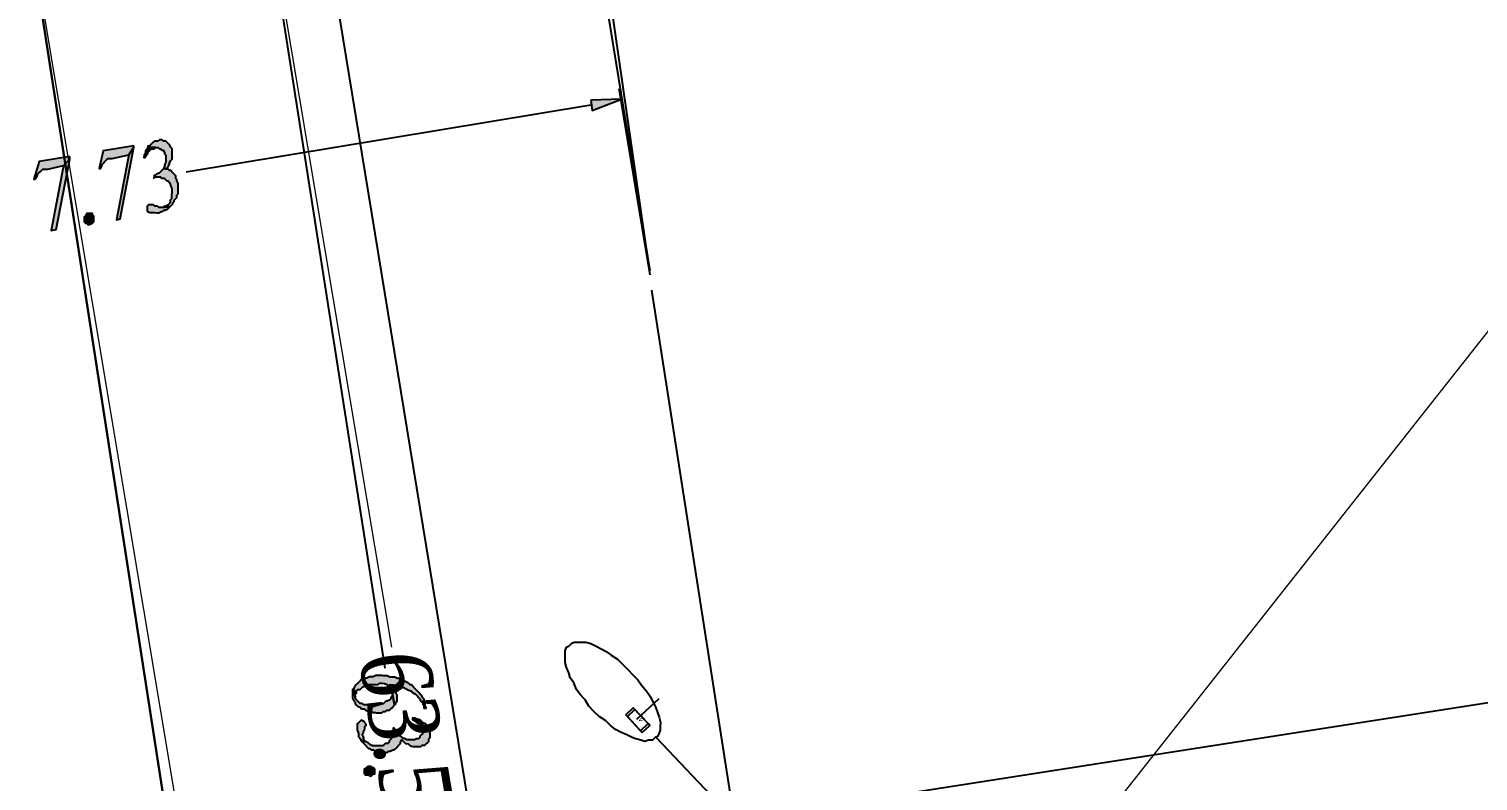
# Model space of a CAD drawing. Extents: x 2474 to 3317, y 1800 to 4862.
# Drawn here: x 2760.2 to 2784.01, y 4010.86 to 4023.22 of the extents above; entities that cross this region are included whole.
import ezdxf

# ---------------------------------------------------------------- set-up
doc = ezdxf.new("R2010")
doc.units = 0
doc.header["$MEASUREMENT"] = 0
for name, color, linetype in [('at_Entity', 7, 'Continuous'), ('at_Solid', 7, 'Continuous'), ('DLXLUM02', 4, 'Continuous'), ('DLXLUMEX', 2, 'Continuous')]:
    doc.layers.add(name, color=color, linetype=linetype)
doc.layers.add('ситуация', color=7, linetype='Continuous', lineweight=15)
doc.styles.add('стиль2', font='times.ttf', dxfattribs={"width": 0.85, "oblique": 5, "height": 1.15})

# ---------------------------------------------------------------- blocks, each defined once
blk = doc.blocks.new('*U206')
at = {"color": 1}
blk.add_line((-0.027, 0.029), (0.337, 0.372), dxfattribs=at)
for p, q in [((-0.088, 0.217), (-0.211, 0.1)), ((-0.211, 0.1), (-0.088, 0.217)), ((-0.184, 0.072), (-0.211, 0.1)), ((-0.211, 0.1), (0.034, -0.16)), ((-0.211, 0.1), (-0.184, 0.072)), ((0.034, -0.16), (-0.211, 0.1)), ((-0.061, 0.188), (-0.184, 0.072)), ((-0.184, 0.072), (-0.061, 0.188)), ((-0.184, 0.072), (0.061, -0.188)), ((0.061, -0.188), (-0.184, 0.072)), ((-0.061, 0.188), (-0.088, 0.217)), ((-0.088, 0.217), (-0.061, 0.188)), ((0.157, -0.043), (-0.088, 0.217)), ((-0.088, 0.217), (0.157, -0.043)), ((0.184, -0.072), (-0.061, 0.188)), ((-0.061, 0.188), (0.184, -0.072)), ((0.034, -0.16), (0.157, -0.043)), ((0.157, -0.043), (0.034, -0.16)), ((0.034, -0.16), (0.061, -0.188)), ((0.061, -0.188), (0.034, -0.16)), ((0.061, -0.188), (0.184, -0.072)), ((0.184, -0.072), (0.061, -0.188)), ((0.184, -0.072), (0.157, -0.043)), ((0.157, -0.043), (0.184, -0.072))]:
    blk.add_line(p, q)
at = {"layer": 'DLXLUMEX', "color": 7}
blk.add_text('2', height=0.1, dxfattribs=at).set_placement((0, 0))

msp = doc.modelspace()

# ---------------------------------------------------------------- hatches: boundary and pattern name
at = {"layer": 'at_Solid'}
for points in [[(2769.433, 4022.051), (2769.452, 4021.883), (2769.937, 4022.066)], [(2761.922, 4021.298), (2761.417, 4021.22), (2761.351, 4020.927), (2761.372, 4020.927), (2761.393, 4020.968), (2761.394, 4020.989), (2761.415, 4021.01), (2761.436, 4021.031), (2761.457, 4021.052), (2761.479, 4021.073), (2761.5, 4021.093), (2761.542, 4021.093), (2761.563, 4021.093), (2761.837, 4021.152), (2761.922, 4021.277)], [(2762.323, 4021.378), (2762.26, 4021.379), (2762.238, 4021.358), (2762.217, 4021.337), (2762.196, 4021.316), (2762.175, 4021.296), (2762.154, 4021.296), (2762.153, 4021.275), (2762.279, 4021.273), (2762.321, 4021.273), (2762.342, 4021.252), (2762.363, 4021.251), (2762.384, 4021.23), (2762.405, 4021.23), (2762.425, 4021.188), (2762.425, 4021.167), (2762.446, 4021.145), (2762.445, 4021.103), (2762.445, 4021.082), (2762.445, 4021.04), (2762.444, 4021.019), (2762.423, 4020.977), (2762.423, 4020.956), (2762.401, 4020.915), (2762.38, 4020.894), (2762.359, 4020.873), (2762.337, 4020.852), (2762.295, 4020.832), (2762.274, 4020.811), (2762.253, 4020.811), (2762.252, 4020.769), (2762.274, 4020.79), (2762.295, 4020.79), (2762.337, 4020.789), (2762.358, 4020.789), (2762.378, 4020.768), (2762.4, 4020.768), (2762.421, 4020.767), (2762.441, 4020.746), (2762.462, 4020.725), (2762.483, 4020.725), (2762.504, 4020.703), (2762.524, 4020.661), (2762.524, 4020.64), (2762.545, 4020.598), (2762.544, 4020.577), (2762.544, 4020.535), (2762.543, 4020.493), (2762.543, 4020.472), (2762.543, 4020.43), (2762.521, 4020.409), (2762.521, 4020.367), (2762.5, 4020.346), (2762.478, 4020.325), (2762.436, 4020.305), (2762.415, 4020.305), (2762.394, 4020.284), (2762.52, 4020.304), (2762.541, 4020.325), (2762.563, 4020.345), (2762.563, 4020.366), (2762.584, 4020.387), (2762.584, 4020.408), (2762.606, 4020.429), (2762.627, 4020.45), (2762.627, 4020.492), (2762.649, 4020.513), (2762.649, 4020.555), (2762.65, 4020.597), (2762.65, 4020.618), (2762.65, 4020.66), (2762.651, 4020.681), (2762.63, 4020.723), (2762.63, 4020.744), (2762.61, 4020.765), (2762.61, 4020.807), (2762.589, 4020.828), (2762.569, 4020.85), (2762.548, 4020.871), (2762.527, 4020.892), (2762.506, 4020.892), (2762.485, 4020.914), (2762.443, 4020.914), (2762.465, 4020.935), (2762.486, 4020.956), (2762.507, 4020.997), (2762.508, 4021.018), (2762.529, 4021.06), (2762.55, 4021.081), (2762.551, 4021.123), (2762.551, 4021.144), (2762.551, 4021.165), (2762.552, 4021.207), (2762.552, 4021.249), (2762.531, 4021.27), (2762.511, 4021.313), (2762.49, 4021.334), (2762.469, 4021.355), (2762.449, 4021.376), (2762.428, 4021.377), (2762.407, 4021.377), (2762.386, 4021.398), (2762.344, 4021.399)], [(2760.87, 4021.122), (2760.365, 4021.044), (2760.277, 4020.75), (2760.298, 4020.75), (2760.319, 4020.771), (2760.341, 4020.813), (2760.341, 4020.834), (2760.362, 4020.854), (2760.384, 4020.875), (2760.405, 4020.896), (2760.426, 4020.917), (2760.468, 4020.916), (2760.51, 4020.916), (2760.763, 4020.976), (2760.869, 4021.08)], [(2760.869, 4021.08), (2760.763, 4020.976), (2760.561, 4019.907), (2760.646, 4019.927)], [(2761.922, 4021.277), (2761.837, 4021.152), (2761.635, 4020.083), (2761.698, 4020.103)], [(2762.153, 4021.275), (2762.132, 4021.233), (2762.111, 4021.212), (2762.11, 4021.17), (2762.089, 4021.149), (2762.088, 4021.107), (2762.109, 4021.107), (2762.131, 4021.149), (2762.152, 4021.17), (2762.152, 4021.191), (2762.174, 4021.211), (2762.195, 4021.232), (2762.216, 4021.253), (2762.258, 4021.253), (2762.279, 4021.273)], [(2761.174, 4020.194), (2761.237, 4020.193), (2761.237, 4020.172), (2761.258, 4020.151), (2761.257, 4020.13), (2761.257, 4020.109), (2761.257, 4020.088), (2761.256, 4020.046), (2761.235, 4020.025), (2761.193, 4020.004), (2761.172, 4020.004), (2761.151, 4020.026), (2761.13, 4020.026), (2761.109, 4020.047), (2761.11, 4020.089), (2761.11, 4020.131), (2761.132, 4020.152), (2761.153, 4020.194)], [(2762.184, 4020.329), (2762.163, 4020.329), (2762.142, 4020.308), (2762.141, 4020.224), (2762.183, 4020.203), (2762.204, 4020.203), (2762.246, 4020.202), (2762.267, 4020.202), (2762.309, 4020.201), (2762.33, 4020.201), (2762.372, 4020.222), (2762.393, 4020.221), (2762.414, 4020.242), (2762.435, 4020.242), (2762.478, 4020.262), (2762.499, 4020.283), (2762.52, 4020.304), (2762.394, 4020.284), (2762.373, 4020.285), (2762.331, 4020.285), (2762.31, 4020.306), (2762.268, 4020.307), (2762.247, 4020.328), (2762.226, 4020.328), (2762.205, 4020.329)], [(2766.731, 4012.06), (2766.711, 4012.102), (2766.711, 4012.144), (2766.691, 4012.186), (2766.691, 4012.207), (2766.67, 4012.229), (2766.65, 4012.271), (2766.629, 4012.292), (2766.608, 4012.313), (2766.587, 4012.335), (2766.567, 4012.356), (2766.546, 4012.377), (2766.525, 4012.398), (2766.484, 4012.441), (2766.463, 4012.441), (2766.442, 4012.462), (2766.4, 4012.484), (2766.379, 4012.505), (2766.337, 4012.506), (2766.317, 4012.527), (2766.275, 4012.548), (2766.254, 4012.549), (2766.212, 4012.57), (2766.191, 4012.57), (2766.17, 4012.571), (2766.128, 4012.571), (2766.086, 4012.593), (2766.065, 4012.593), (2766.023, 4012.593), (2766.002, 4012.594), (2765.96, 4012.594), (2765.918, 4012.595), (2765.897, 4012.595), (2765.855, 4012.574), (2765.813, 4012.575), (2765.792, 4012.575), (2765.75, 4012.555), (2765.729, 4012.555), (2765.707, 4012.534), (2765.665, 4012.535), (2765.644, 4012.514), (2765.623, 4012.493), (2765.602, 4012.472), (2765.58, 4012.452), (2765.559, 4012.431), (2765.537, 4012.389), (2765.557, 4012.242), (2765.557, 4012.263), (2765.557, 4012.284), (2765.579, 4012.304), (2765.579, 4012.325), (2765.579, 4012.346), (2765.6, 4012.367), (2765.642, 4012.367), (2765.664, 4012.388), (2765.685, 4012.408), (2765.727, 4012.429), (2765.769, 4012.428), (2765.79, 4012.449), (2765.832, 4012.449), (2765.853, 4012.448), (2765.895, 4012.448), (2765.937, 4012.447), (2765.959, 4012.468), (2766.001, 4012.468), (2766.043, 4012.467), (2766.084, 4012.446), (2766.105, 4012.403), (2766.126, 4012.382), (2766.147, 4012.361), (2766.126, 4012.445), (2766.148, 4012.445), (2766.19, 4012.444), (2766.21, 4012.423), (2766.252, 4012.423), (2766.273, 4012.422), (2766.315, 4012.401), (2766.336, 4012.401), (2766.357, 4012.4), (2766.399, 4012.379), (2766.42, 4012.358), (2766.441, 4012.357), (2766.482, 4012.336), (2766.503, 4012.315), (2766.545, 4012.293), (2766.566, 4012.272), (2766.586, 4012.251), (2766.607, 4012.229), (2766.628, 4012.208), (2766.628, 4012.187), (2766.649, 4012.166), (2766.669, 4012.145), (2766.669, 4012.124), (2766.69, 4012.081), (2766.689, 4012.06)], [(2766.207, 4012.108), (2766.167, 4012.319), (2766.166, 4012.256), (2766.145, 4012.235), (2766.145, 4012.214), (2766.124, 4012.193), (2766.081, 4012.173), (2766.06, 4012.173), (2766.039, 4012.152), (2766.018, 4012.131), (2765.976, 4012.132), (2765.955, 4012.132), (2765.912, 4012.111), (2765.891, 4012.112), (2765.849, 4012.112), (2765.828, 4012.112), (2765.807, 4012.113), (2765.765, 4012.113), (2765.723, 4012.114), (2765.702, 4012.114), (2765.661, 4012.135), (2765.64, 4012.136), (2765.619, 4012.157), (2765.598, 4012.178), (2765.577, 4012.199), (2765.557, 4012.221), (2765.557, 4012.242), (2765.537, 4012.389), (2765.516, 4012.368), (2765.516, 4012.347), (2765.516, 4012.326), (2765.515, 4012.284), (2765.515, 4012.263), (2765.515, 4012.242), (2765.515, 4012.221), (2765.535, 4012.179), (2765.556, 4012.158), (2765.556, 4012.137), (2765.576, 4012.115), (2765.597, 4012.094), (2765.639, 4012.073), (2765.66, 4012.051), (2765.681, 4012.051), (2765.702, 4012.051), (2765.722, 4012.03), (2765.764, 4012.008), (2765.785, 4012.008), (2765.827, 4012.007), (2765.848, 4011.986), (2765.89, 4011.986), (2765.911, 4011.985), (2765.953, 4011.985), (2765.995, 4011.984), (2766.016, 4012.005), (2766.058, 4012.005), (2766.08, 4012.025), (2766.122, 4012.025), (2766.143, 4012.046), (2766.164, 4012.066), (2766.185, 4012.087)], [(2766.25, 4012.255), (2766.251, 4012.276), (2766.23, 4012.297), (2766.23, 4012.318), (2766.209, 4012.339), (2766.21, 4012.381), (2766.189, 4012.402), (2766.168, 4012.424), (2766.126, 4012.445), (2766.147, 4012.361), (2766.167, 4012.34), (2766.167, 4012.319), (2766.207, 4012.108), (2766.228, 4012.129), (2766.228, 4012.15), (2766.249, 4012.171), (2766.25, 4012.192), (2766.25, 4012.234)], [(2765.741, 4011.798), (2765.72, 4011.82), (2765.699, 4011.841), (2765.657, 4011.862), (2765.636, 4011.842), (2765.615, 4011.821), (2765.594, 4011.8), (2765.593, 4011.779), (2765.593, 4011.758), (2765.593, 4011.716), (2765.592, 4011.695), (2765.613, 4011.653), (2765.613, 4011.632), (2765.612, 4011.59), (2765.633, 4011.568), (2765.654, 4011.547), (2765.653, 4011.526), (2765.674, 4011.505), (2765.695, 4011.484), (2765.696, 4011.589), (2765.676, 4011.631), (2765.697, 4011.652), (2765.697, 4011.673), (2765.719, 4011.714), (2765.719, 4011.757), (2765.74, 4011.777)], [(2766.79, 4011.66), (2766.79, 4011.681), (2766.769, 4011.723), (2766.749, 4011.744), (2766.749, 4011.765), (2766.728, 4011.787), (2766.707, 4011.808), (2766.686, 4011.808), (2766.666, 4011.829), (2766.664, 4011.703), (2766.664, 4011.682), (2766.664, 4011.661), (2766.663, 4011.64), (2766.642, 4011.62), (2766.621, 4011.599), (2766.621, 4011.578), (2766.599, 4011.557), (2766.557, 4011.558), (2766.536, 4011.537), (2766.494, 4011.537), (2766.473, 4011.538), (2766.431, 4011.538), (2766.41, 4011.538), (2766.368, 4011.56), (2766.347, 4011.56), (2766.327, 4011.581), (2766.285, 4011.603), (2766.264, 4011.624), (2766.243, 4011.645), (2766.223, 4011.688), (2766.223, 4011.709), (2766.202, 4011.73), (2766.181, 4011.73), (2766.181, 4011.709), (2766.181, 4011.688), (2766.18, 4011.667), (2766.18, 4011.625), (2766.18, 4011.604), (2766.158, 4011.583), (2766.158, 4011.562), (2766.137, 4011.542), (2766.116, 4011.521), (2766.115, 4011.5), (2766.094, 4011.479), (2766.052, 4011.479), (2766.031, 4011.459), (2766.01, 4011.438), (2765.968, 4011.438), (2765.926, 4011.439), (2765.905, 4011.439), (2765.863, 4011.44), (2765.842, 4011.44), (2765.8, 4011.461), (2765.779, 4011.483), (2765.737, 4011.504), (2765.717, 4011.525), (2765.696, 4011.547), (2765.696, 4011.568), (2765.696, 4011.589), (2765.695, 4011.484), (2765.716, 4011.462), (2765.737, 4011.441), (2765.757, 4011.42), (2765.778, 4011.399), (2765.799, 4011.398), (2765.82, 4011.377), (2765.862, 4011.377), (2765.883, 4011.355), (2765.925, 4011.355), (2765.945, 4011.334), (2765.987, 4011.333), (2766.008, 4011.333), (2766.05, 4011.332), (2766.071, 4011.332), (2766.114, 4011.353), (2766.135, 4011.352), (2766.177, 4011.373), (2766.198, 4011.373), (2766.219, 4011.393), (2766.241, 4011.414), (2766.262, 4011.435), (2766.283, 4011.456), (2766.304, 4011.477), (2766.305, 4011.498), (2766.326, 4011.539), (2766.368, 4011.497), (2766.388, 4011.476), (2766.43, 4011.475), (2766.451, 4011.454), (2766.472, 4011.433), (2766.514, 4011.432), (2766.535, 4011.432), (2766.556, 4011.432), (2766.598, 4011.431), (2766.619, 4011.431), (2766.64, 4011.431), (2766.661, 4011.451), (2766.703, 4011.451), (2766.724, 4011.472), (2766.746, 4011.492), (2766.767, 4011.513), (2766.767, 4011.555), (2766.789, 4011.576), (2766.789, 4011.597), (2766.789, 4011.639)], [(2766.666, 4011.829), (2766.645, 4011.851), (2766.603, 4011.872), (2766.582, 4011.872), (2766.54, 4011.894), (2766.498, 4011.894), (2766.498, 4011.873), (2766.54, 4011.852), (2766.561, 4011.831), (2766.602, 4011.809), (2766.623, 4011.809), (2766.644, 4011.767), (2766.644, 4011.746), (2766.664, 4011.724), (2766.664, 4011.703)], [(2765.879, 4011.019), (2765.878, 4010.977), (2765.857, 4010.977), (2765.836, 4010.957), (2765.815, 4010.957), (2765.815, 4010.936), (2765.773, 4010.957), (2765.752, 4010.958), (2765.731, 4010.958), (2765.71, 4010.979), (2765.711, 4011.021), (2765.711, 4011.042), (2765.711, 4011.063), (2765.753, 4011.084), (2765.775, 4011.104), (2765.817, 4011.104), (2765.837, 4011.083), (2765.858, 4011.082), (2765.879, 4011.061), (2765.879, 4011.04)]]:
    msp.add_hatch(color=256, dxfattribs=at).paths.add_polyline_path(points)

# ---------------------------------------------------------------- linework, layer by layer
at = {"layer": 'at_Entity', "color": 4}
msp.add_lwpolyline([(2771.942, 3949.109), (2756.252, 4050.278), (2771.942, 3949.109), (2771.942, 3949.109)], dxfattribs=at)
at = {"layer": 'at_Entity', "color": 0}
for points in [[(2777.489, 3949.044), (2765.309, 4023.402), (2761.168, 4050.22)], [(2761.47, 4041.917), (2766.046, 4012.719)], [(2770.408, 4019.245), (2769.369, 4025.603)], [(2770.388, 4019.308), (2769.475, 4025.644)], [(2769.433, 4022.051), (2769.452, 4021.883), (2769.937, 4022.066), (2769.433, 4022.051)], [(2770.408, 4019.182), (2769.897, 4022.235)], [(2769.432, 4021.967), (2762.779, 4020.868)], [(2761.922, 4021.298), (2761.417, 4021.22), (2761.351, 4020.927), (2761.372, 4020.927), (2761.393, 4020.968), (2761.394, 4020.989), (2761.415, 4021.01), (2761.436, 4021.031), (2761.457, 4021.052), (2761.457, 4021.052), (2761.479, 4021.073), (2761.5, 4021.093), (2761.542, 4021.093), (2761.563, 4021.093), (2761.837, 4021.152), (2761.922, 4021.277), (2761.922, 4021.298)], [(2762.323, 4021.378), (2762.26, 4021.379), (2762.238, 4021.358), (2762.217, 4021.337), (2762.196, 4021.316), (2762.175, 4021.296), (2762.154, 4021.296), (2762.153, 4021.275), (2762.279, 4021.273), (2762.279, 4021.273), (2762.321, 4021.273), (2762.342, 4021.252), (2762.363, 4021.251), (2762.384, 4021.23), (2762.405, 4021.23), (2762.425, 4021.188), (2762.425, 4021.167), (2762.446, 4021.145), (2762.445, 4021.103), (2762.445, 4021.082), (2762.445, 4021.04), (2762.444, 4021.019), (2762.423, 4020.977), (2762.423, 4020.977), (2762.423, 4020.956), (2762.401, 4020.915), (2762.38, 4020.894), (2762.359, 4020.873), (2762.359, 4020.873), (2762.337, 4020.852), (2762.295, 4020.832), (2762.274, 4020.811), (2762.253, 4020.811), (2762.252, 4020.769), (2762.274, 4020.79), (2762.295, 4020.79), (2762.337, 4020.789), (2762.358, 4020.789), (2762.378, 4020.768), (2762.4, 4020.768), (2762.421, 4020.767), (2762.441, 4020.746), (2762.462, 4020.725), (2762.483, 4020.725), (2762.504, 4020.703), (2762.524, 4020.661), (2762.524, 4020.64), (2762.545, 4020.598), (2762.544, 4020.577), (2762.544, 4020.535), (2762.544, 4020.535), (2762.543, 4020.493), (2762.543, 4020.472), (2762.543, 4020.43), (2762.521, 4020.409), (2762.521, 4020.367), (2762.521, 4020.367), (2762.5, 4020.346), (2762.478, 4020.325), (2762.436, 4020.305), (2762.415, 4020.305), (2762.394, 4020.284), (2762.52, 4020.304), (2762.541, 4020.325), (2762.563, 4020.345), (2762.563, 4020.366), (2762.584, 4020.387), (2762.584, 4020.408), (2762.606, 4020.429), (2762.627, 4020.45), (2762.627, 4020.492), (2762.649, 4020.513), (2762.649, 4020.555), (2762.65, 4020.597), (2762.65, 4020.618), (2762.65, 4020.66), (2762.651, 4020.681), (2762.63, 4020.723), (2762.63, 4020.744), (2762.61, 4020.765), (2762.61, 4020.807), (2762.589, 4020.828), (2762.569, 4020.85), (2762.548, 4020.871), (2762.527, 4020.892), (2762.506, 4020.892), (2762.485, 4020.914), (2762.443, 4020.914), (2762.465, 4020.935), (2762.486, 4020.956), (2762.507, 4020.997), (2762.508, 4021.018), (2762.529, 4021.06), (2762.55, 4021.081), (2762.551, 4021.123), (2762.551, 4021.144), (2762.551, 4021.165), (2762.552, 4021.207), (2762.552, 4021.207), (2762.552, 4021.249), (2762.531, 4021.27), (2762.511, 4021.313), (2762.49, 4021.334), (2762.49, 4021.334), (2762.469, 4021.355), (2762.449, 4021.376), (2762.428, 4021.377), (2762.407, 4021.377), (2762.386, 4021.398), (2762.344, 4021.399), (2762.323, 4021.378)], [(2760.87, 4021.122), (2760.365, 4021.044), (2760.277, 4020.75), (2760.298, 4020.75), (2760.319, 4020.771), (2760.341, 4020.813), (2760.341, 4020.834), (2760.362, 4020.854), (2760.384, 4020.875), (2760.384, 4020.875), (2760.405, 4020.896), (2760.426, 4020.917), (2760.468, 4020.916), (2760.51, 4020.916), (2760.763, 4020.976), (2760.869, 4021.08), (2760.87, 4021.122)], [(2760.869, 4021.08), (2760.763, 4020.976), (2760.561, 4019.907), (2760.646, 4019.927), (2760.646, 4019.927), (2760.869, 4021.08)], [(2761.922, 4021.277), (2761.837, 4021.152), (2761.635, 4020.083), (2761.698, 4020.103), (2761.698, 4020.103), (2761.922, 4021.277)], [(2762.153, 4021.275), (2762.132, 4021.233), (2762.111, 4021.212), (2762.11, 4021.17), (2762.089, 4021.149), (2762.088, 4021.107), (2762.109, 4021.107), (2762.109, 4021.107), (2762.131, 4021.149), (2762.152, 4021.17), (2762.152, 4021.191), (2762.174, 4021.211), (2762.195, 4021.232), (2762.216, 4021.253), (2762.258, 4021.253), (2762.279, 4021.273), (2762.153, 4021.275)], [(2761.174, 4020.194), (2761.237, 4020.193), (2761.237, 4020.172), (2761.258, 4020.151), (2761.257, 4020.13), (2761.257, 4020.109), (2761.257, 4020.088), (2761.256, 4020.046), (2761.256, 4020.046), (2761.235, 4020.025), (2761.193, 4020.004), (2761.193, 4020.004), (2761.172, 4020.004), (2761.151, 4020.026), (2761.13, 4020.026), (2761.109, 4020.047), (2761.11, 4020.089), (2761.11, 4020.089), (2761.11, 4020.131), (2761.132, 4020.152), (2761.132, 4020.152), (2761.153, 4020.194), (2761.174, 4020.194), (2761.174, 4020.194), (2761.174, 4020.194), (2761.174, 4020.194)], [(2762.184, 4020.329), (2762.163, 4020.329), (2762.142, 4020.308), (2762.141, 4020.224), (2762.183, 4020.203), (2762.183, 4020.203), (2762.204, 4020.203), (2762.246, 4020.202), (2762.267, 4020.202), (2762.309, 4020.201), (2762.33, 4020.201), (2762.372, 4020.222), (2762.393, 4020.221), (2762.414, 4020.242), (2762.435, 4020.242), (2762.478, 4020.262), (2762.499, 4020.283), (2762.52, 4020.304), (2762.394, 4020.284), (2762.373, 4020.285), (2762.331, 4020.285), (2762.331, 4020.285), (2762.31, 4020.306), (2762.268, 4020.307), (2762.268, 4020.307), (2762.247, 4020.328), (2762.226, 4020.328), (2762.205, 4020.329), (2762.184, 4020.329)], [(2769.076, 4013.083), (2769.118, 4013.125), (2769.16, 4013.145), (2769.35, 4013.143), (2769.433, 4013.121), (2769.517, 4013.078), (2769.6, 4013.035), (2769.684, 4012.992), (2769.767, 4012.928), (2769.872, 4012.864), (2769.955, 4012.779), (2770.038, 4012.694), (2770.121, 4012.609), (2770.204, 4012.524), (2770.266, 4012.439), (2770.349, 4012.333), (2770.411, 4012.248), (2770.452, 4012.163), (2770.493, 4012.079), (2770.534, 4011.973), (2770.554, 4011.91), (2770.574, 4011.826), (2770.573, 4011.763), (2770.572, 4011.7), (2770.551, 4011.637), (2770.529, 4011.595), (2770.487, 4011.575), (2770.444, 4011.533), (2770.381, 4011.534), (2770.318, 4011.514), (2770.255, 4011.535), (2770.172, 4011.557), (2770.109, 4011.579), (2770.025, 4011.622), (2769.921, 4011.665), (2769.837, 4011.708), (2769.754, 4011.772), (2769.671, 4011.857), (2769.566, 4011.922), (2769.483, 4012.007), (2769.4, 4012.092), (2769.338, 4012.197), (2769.255, 4012.283), (2769.193, 4012.367), (2769.153, 4012.473), (2769.091, 4012.558), (2769.071, 4012.642), (2769.029, 4012.726), (2769.009, 4012.811), (2769.01, 4012.874), (2769.011, 4012.937), (2769.012, 4013), (2769.033, 4013.063), (2769.076, 4013.083), (2769.076, 4013.083)], [(2766.731, 4012.06), (2766.711, 4012.102), (2766.711, 4012.144), (2766.691, 4012.186), (2766.691, 4012.207), (2766.67, 4012.229), (2766.65, 4012.271), (2766.65, 4012.271), (2766.629, 4012.292), (2766.608, 4012.313), (2766.587, 4012.335), (2766.567, 4012.356), (2766.546, 4012.377), (2766.525, 4012.398), (2766.484, 4012.441), (2766.463, 4012.441), (2766.442, 4012.462), (2766.4, 4012.484), (2766.379, 4012.505), (2766.337, 4012.506), (2766.317, 4012.527), (2766.275, 4012.548), (2766.254, 4012.549), (2766.212, 4012.57), (2766.191, 4012.57), (2766.17, 4012.571), (2766.128, 4012.571), (2766.086, 4012.593), (2766.065, 4012.593), (2766.023, 4012.593), (2766.002, 4012.594), (2765.96, 4012.594), (2765.918, 4012.595), (2765.897, 4012.595), (2765.855, 4012.574), (2765.813, 4012.575), (2765.792, 4012.575), (2765.75, 4012.555), (2765.729, 4012.555), (2765.707, 4012.534), (2765.665, 4012.535), (2765.644, 4012.514), (2765.623, 4012.493), (2765.602, 4012.472), (2765.58, 4012.452), (2765.559, 4012.431), (2765.559, 4012.431), (2765.537, 4012.389), (2765.557, 4012.242), (2765.557, 4012.263), (2765.557, 4012.284), (2765.579, 4012.304), (2765.579, 4012.325), (2765.579, 4012.346), (2765.6, 4012.367), (2765.642, 4012.367), (2765.664, 4012.388), (2765.685, 4012.408), (2765.727, 4012.429), (2765.727, 4012.429), (2765.769, 4012.428), (2765.79, 4012.449), (2765.832, 4012.449), (2765.853, 4012.448), (2765.895, 4012.448), (2765.895, 4012.448), (2765.937, 4012.447), (2765.959, 4012.468), (2766.001, 4012.468), (2766.043, 4012.467), (2766.084, 4012.446), (2766.084, 4012.446), (2766.105, 4012.403), (2766.126, 4012.382), (2766.147, 4012.361), (2766.147, 4012.361), (2766.126, 4012.445), (2766.148, 4012.445), (2766.19, 4012.444), (2766.21, 4012.423), (2766.252, 4012.423), (2766.273, 4012.422), (2766.315, 4012.401), (2766.336, 4012.401), (2766.357, 4012.4), (2766.399, 4012.379), (2766.42, 4012.358), (2766.441, 4012.357), (2766.482, 4012.336), (2766.503, 4012.315), (2766.503, 4012.315), (2766.545, 4012.293), (2766.566, 4012.272), (2766.586, 4012.251), (2766.607, 4012.229), (2766.628, 4012.208), (2766.628, 4012.187), (2766.649, 4012.166), (2766.669, 4012.145), (2766.669, 4012.124), (2766.69, 4012.081), (2766.689, 4012.06), (2766.731, 4012.06)], [(2766.207, 4012.108), (2766.167, 4012.319), (2766.166, 4012.256), (2766.145, 4012.235), (2766.145, 4012.214), (2766.124, 4012.193), (2766.081, 4012.173), (2766.06, 4012.173), (2766.039, 4012.152), (2766.018, 4012.131), (2765.976, 4012.132), (2765.955, 4012.132), (2765.912, 4012.111), (2765.891, 4012.112), (2765.849, 4012.112), (2765.828, 4012.112), (2765.807, 4012.113), (2765.765, 4012.113), (2765.723, 4012.114), (2765.702, 4012.114), (2765.661, 4012.135), (2765.64, 4012.136), (2765.619, 4012.157), (2765.598, 4012.178), (2765.577, 4012.199), (2765.557, 4012.221), (2765.557, 4012.242), (2765.537, 4012.389), (2765.516, 4012.368), (2765.516, 4012.347), (2765.516, 4012.326), (2765.515, 4012.284), (2765.515, 4012.263), (2765.515, 4012.242), (2765.515, 4012.221), (2765.535, 4012.179), (2765.556, 4012.158), (2765.556, 4012.137), (2765.576, 4012.115), (2765.597, 4012.094), (2765.639, 4012.073), (2765.66, 4012.051), (2765.681, 4012.051), (2765.702, 4012.051), (2765.722, 4012.03), (2765.764, 4012.008), (2765.785, 4012.008), (2765.827, 4012.007), (2765.848, 4011.986), (2765.89, 4011.986), (2765.911, 4011.985), (2765.953, 4011.985), (2765.995, 4011.984), (2766.016, 4012.005), (2766.058, 4012.005), (2766.08, 4012.025), (2766.122, 4012.025), (2766.143, 4012.046), (2766.164, 4012.066), (2766.185, 4012.087), (2766.207, 4012.108)], [(2766.25, 4012.255), (2766.251, 4012.276), (2766.23, 4012.297), (2766.23, 4012.318), (2766.209, 4012.339), (2766.21, 4012.381), (2766.189, 4012.402), (2766.168, 4012.424), (2766.126, 4012.445), (2766.147, 4012.361), (2766.167, 4012.34), (2766.167, 4012.319), (2766.207, 4012.108), (2766.228, 4012.129), (2766.228, 4012.15), (2766.249, 4012.171), (2766.25, 4012.192), (2766.25, 4012.234), (2766.25, 4012.255)], [(2765.741, 4011.798), (2765.72, 4011.82), (2765.699, 4011.841), (2765.699, 4011.841), (2765.657, 4011.862), (2765.657, 4011.862), (2765.636, 4011.842), (2765.615, 4011.821), (2765.594, 4011.8), (2765.593, 4011.779), (2765.593, 4011.758), (2765.593, 4011.716), (2765.592, 4011.695), (2765.613, 4011.653), (2765.613, 4011.632), (2765.612, 4011.59), (2765.633, 4011.568), (2765.654, 4011.547), (2765.653, 4011.526), (2765.674, 4011.505), (2765.695, 4011.484), (2765.696, 4011.589), (2765.676, 4011.631), (2765.697, 4011.652), (2765.697, 4011.652), (2765.697, 4011.673), (2765.719, 4011.714), (2765.719, 4011.714), (2765.719, 4011.757), (2765.74, 4011.777), (2765.74, 4011.777), (2765.741, 4011.798)], [(2766.79, 4011.66), (2766.79, 4011.681), (2766.769, 4011.723), (2766.749, 4011.744), (2766.749, 4011.765), (2766.728, 4011.787), (2766.707, 4011.808), (2766.686, 4011.808), (2766.666, 4011.829), (2766.664, 4011.703), (2766.664, 4011.682), (2766.664, 4011.661), (2766.663, 4011.64), (2766.642, 4011.62), (2766.621, 4011.599), (2766.621, 4011.578), (2766.599, 4011.557), (2766.557, 4011.558), (2766.536, 4011.537), (2766.494, 4011.537), (2766.473, 4011.538), (2766.431, 4011.538), (2766.41, 4011.538), (2766.368, 4011.56), (2766.368, 4011.56), (2766.347, 4011.56), (2766.327, 4011.581), (2766.285, 4011.603), (2766.264, 4011.624), (2766.264, 4011.624), (2766.243, 4011.645), (2766.223, 4011.688), (2766.223, 4011.709), (2766.202, 4011.73), (2766.181, 4011.73), (2766.181, 4011.709), (2766.181, 4011.688), (2766.18, 4011.667), (2766.18, 4011.625), (2766.18, 4011.604), (2766.158, 4011.583), (2766.158, 4011.562), (2766.137, 4011.542), (2766.116, 4011.521), (2766.115, 4011.5), (2766.094, 4011.479), (2766.052, 4011.479), (2766.031, 4011.459), (2766.01, 4011.438), (2765.968, 4011.438), (2765.926, 4011.439), (2765.926, 4011.439), (2765.905, 4011.439), (2765.863, 4011.44), (2765.842, 4011.44), (2765.8, 4011.461), (2765.779, 4011.483), (2765.779, 4011.483), (2765.737, 4011.504), (2765.717, 4011.525), (2765.696, 4011.547), (2765.696, 4011.568), (2765.696, 4011.589), (2765.695, 4011.484), (2765.716, 4011.462), (2765.737, 4011.441), (2765.757, 4011.42), (2765.778, 4011.399), (2765.799, 4011.398), (2765.82, 4011.377), (2765.862, 4011.377), (2765.883, 4011.355), (2765.925, 4011.355), (2765.945, 4011.334), (2765.987, 4011.333), (2766.008, 4011.333), (2766.05, 4011.332), (2766.071, 4011.332), (2766.114, 4011.353), (2766.135, 4011.352), (2766.177, 4011.373), (2766.198, 4011.373), (2766.219, 4011.393), (2766.241, 4011.414), (2766.262, 4011.435), (2766.283, 4011.456), (2766.304, 4011.477), (2766.305, 4011.498), (2766.326, 4011.539), (2766.326, 4011.539), (2766.368, 4011.497), (2766.388, 4011.476), (2766.43, 4011.475), (2766.451, 4011.454), (2766.472, 4011.433), (2766.514, 4011.432), (2766.535, 4011.432), (2766.556, 4011.432), (2766.598, 4011.431), (2766.619, 4011.431), (2766.64, 4011.431), (2766.661, 4011.451), (2766.703, 4011.451), (2766.724, 4011.472), (2766.724, 4011.472), (2766.746, 4011.492), (2766.767, 4011.513), (2766.767, 4011.555), (2766.789, 4011.576), (2766.789, 4011.597), (2766.789, 4011.639), (2766.79, 4011.66)], [(2766.666, 4011.829), (2766.645, 4011.851), (2766.603, 4011.872), (2766.582, 4011.872), (2766.54, 4011.894), (2766.498, 4011.894), (2766.498, 4011.873), (2766.498, 4011.873), (2766.54, 4011.852), (2766.561, 4011.831), (2766.602, 4011.809), (2766.623, 4011.809), (2766.644, 4011.767), (2766.644, 4011.746), (2766.664, 4011.724), (2766.664, 4011.703), (2766.666, 4011.829)], [(2771.795, 4010.215), (2770.508, 4011.574)], [(2765.879, 4011.019), (2765.878, 4010.977), (2765.857, 4010.977), (2765.836, 4010.957), (2765.815, 4010.957), (2765.815, 4010.936), (2765.773, 4010.957), (2765.752, 4010.958), (2765.731, 4010.958), (2765.71, 4010.979), (2765.711, 4011.021), (2765.711, 4011.021), (2765.711, 4011.042), (2765.711, 4011.063), (2765.711, 4011.063), (2765.753, 4011.084), (2765.775, 4011.104), (2765.775, 4011.104), (2765.817, 4011.104), (2765.837, 4011.083), (2765.858, 4011.082), (2765.879, 4011.061), (2765.879, 4011.04), (2765.879, 4011.019), (2765.879, 4011.019), (2765.879, 4011.019)]]:
    msp.add_lwpolyline(points, dxfattribs=at)
at = {"layer": 'at_Entity', "color": 2}
for points in [[(2770.426, 4018.93), (2775.391, 3987.101)], [(2689.128, 3997.313), (2826.737, 4018.797)]]:
    msp.add_lwpolyline(points, dxfattribs=at)
at = {"layer": 'ситуация', "color": 4}
msp.add_line((3123.173, 1851.95), (2620.651, 4860.4), dxfattribs=at)
msp.add_line((3123.173, 1851.95), (2620.651, 4860.4), dxfattribs=at)
at = {"layer": 'ситуация'}
msp.add_line((2761.263, 4042.196), (2766.158, 4013.063), dxfattribs=at)
at = {"layer": 'ситуация', "linetype": 'Continuous', "lineweight": 18}
msp.add_line((2784.778, 4019.024), (2777.092, 4009.282), dxfattribs=at)

# ---------------------------------------------------------------- block references
at = {"layer": 'DLXLUM02'}
msp.add_blockref('*U206', (2770.216, 4011.848), dxfattribs=at)

# ---------------------------------------------------------------- texts
at = {"layer": 'ситуация', "style": 'стиль2', "oblique": 5, "width": 0.85}
msp.add_text('63.50', height=1.15, rotation=279.5394, dxfattribs=at).set_placement((2765.608, 4012.94))

doc.saveas('drawing.dxf')
